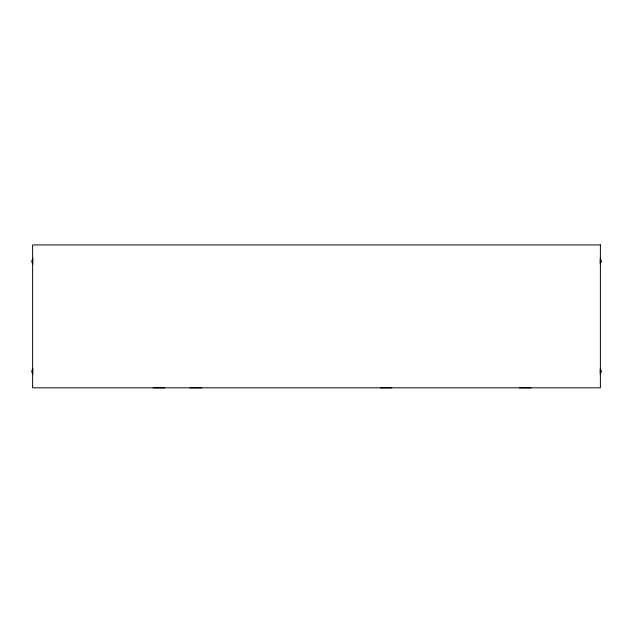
<?xml version="1.0" encoding="UTF-8"?>
<svg xmlns="http://www.w3.org/2000/svg" width="633" height="633" viewBox="0 0 633 633"><rect width="100%" height="100%" fill="white"/><g stroke="black" fill="none" stroke-linecap="round" stroke-linejoin="round"><path stroke-width="0.95" d="M531.008 387.831L519.424 387.831M391.867 387.831L380.275 387.831M201.547 387.831L189.963 387.831M164.754 387.831L153.17 387.831M32.781 258.612L31.65 261.342L32.781 264.072L32.781 258.612M32.781 368.691L31.65 371.421L32.781 374.15L32.781 368.691M601.35 261.342L600.219 264.072L600.219 258.612L601.35 261.342M601.35 371.421L600.219 374.15L600.219 368.691L601.35 371.421M600.385 244.924L32.615 244.924L32.615 387.831L600.385 387.831L600.385 244.924"/></g></svg>
